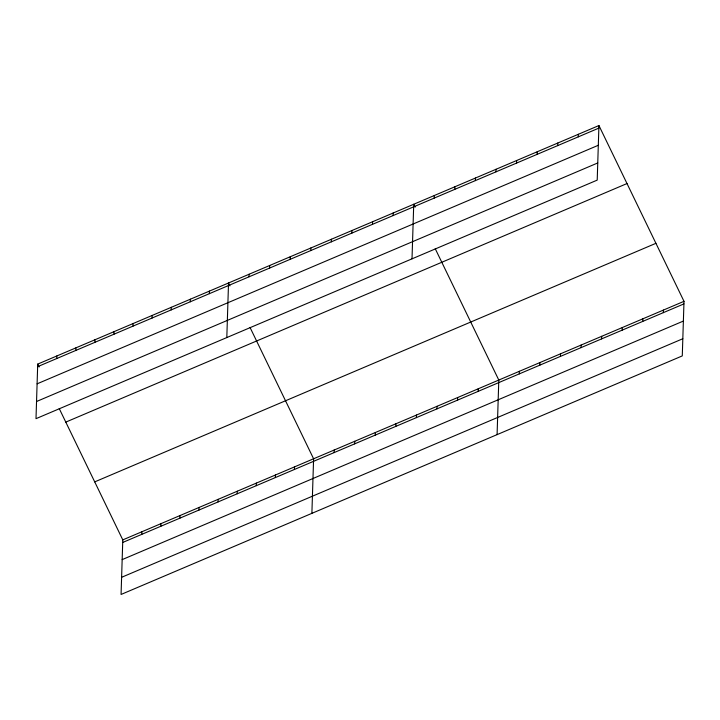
<?xml version="1.0" encoding="UTF-8"?>
<svg xmlns="http://www.w3.org/2000/svg" width="720" height="720" viewBox="0 0 720 720"><rect width="100%" height="100%" fill="white"/><g stroke="black" fill="none" stroke-linecap="round" stroke-linejoin="round"><path stroke-width="1.08" d="M37.719 364.095L36 418.671L597.213 180.117L598.932 125.541L37.719 364.095L39.123 366.993M56.718 358.56L56.799 355.986M75.798 350.451L75.879 347.877M94.878 342.342L94.959 339.759M113.958 334.224L114.039 331.65M59.238 408.573L122.787 539.883L121.068 594.459L682.281 355.905L684 301.329L598.932 125.541M133.038 326.115L133.119 323.541M141.786 534.348L141.867 531.774M152.118 318.006L152.199 315.432M160.866 526.239L160.947 523.665M171.207 309.897L171.288 307.323M179.946 518.13L180.027 515.556M190.287 301.779L190.368 299.205M199.026 510.021L199.107 507.447M209.367 293.67L209.448 291.096M218.106 501.903L218.187 499.329M226.809 337.563L228.528 282.987L229.932 285.885M237.195 493.794L237.276 491.22M249.021 276.813L249.102 274.239M256.275 485.685L256.356 483.111M269.604 268.065L269.685 265.491M275.355 477.576L275.436 475.002M290.178 259.317L290.259 256.743M294.435 469.467L294.516 466.884M310.761 250.569L310.842 247.995M311.886 513.351L313.596 458.775L250.047 327.465M331.335 241.83L331.416 239.247M334.098 452.601L334.179 450.027M351.918 233.082L351.999 230.499M354.672 443.862L354.753 441.279M372.492 224.334L372.573 221.76M375.255 435.114L375.336 432.54M393.075 215.586L393.147 213.012M395.829 426.366L395.91 423.792M412.011 258.84L413.73 204.264L415.134 207.162M416.403 417.618L416.484 415.044M434.223 198.09L434.304 195.516M436.986 408.87L437.067 406.296M454.806 189.342L454.887 186.768M457.56 400.122L457.641 397.548M475.38 180.594L475.461 178.02M478.143 391.374L478.224 388.8M495.963 171.846L496.044 169.272M497.088 434.628L498.798 380.052L435.249 248.733M516.537 163.098L516.618 160.524M519.3 373.878L519.381 371.304M537.12 154.359L537.201 151.776M539.874 365.13L539.955 362.556M557.694 145.611L557.775 143.028M560.448 356.391L560.529 353.808M578.268 136.863L578.349 134.289M581.031 347.643L581.112 345.069M601.605 338.895L601.686 336.321M622.188 330.147L622.269 327.573M642.762 321.399L642.843 318.825M663.345 312.651L663.426 310.077M37.638 366.669L598.851 128.115M37.098 383.832L598.311 145.278M36.54 401.508L597.753 162.954M65.79 422.109L627.003 183.546M94.716 481.878L655.929 243.315M122.787 539.883L684 301.329M122.706 542.466L683.919 303.903M122.166 559.62L683.379 321.066M121.608 577.305L682.821 338.742"/></g></svg>
